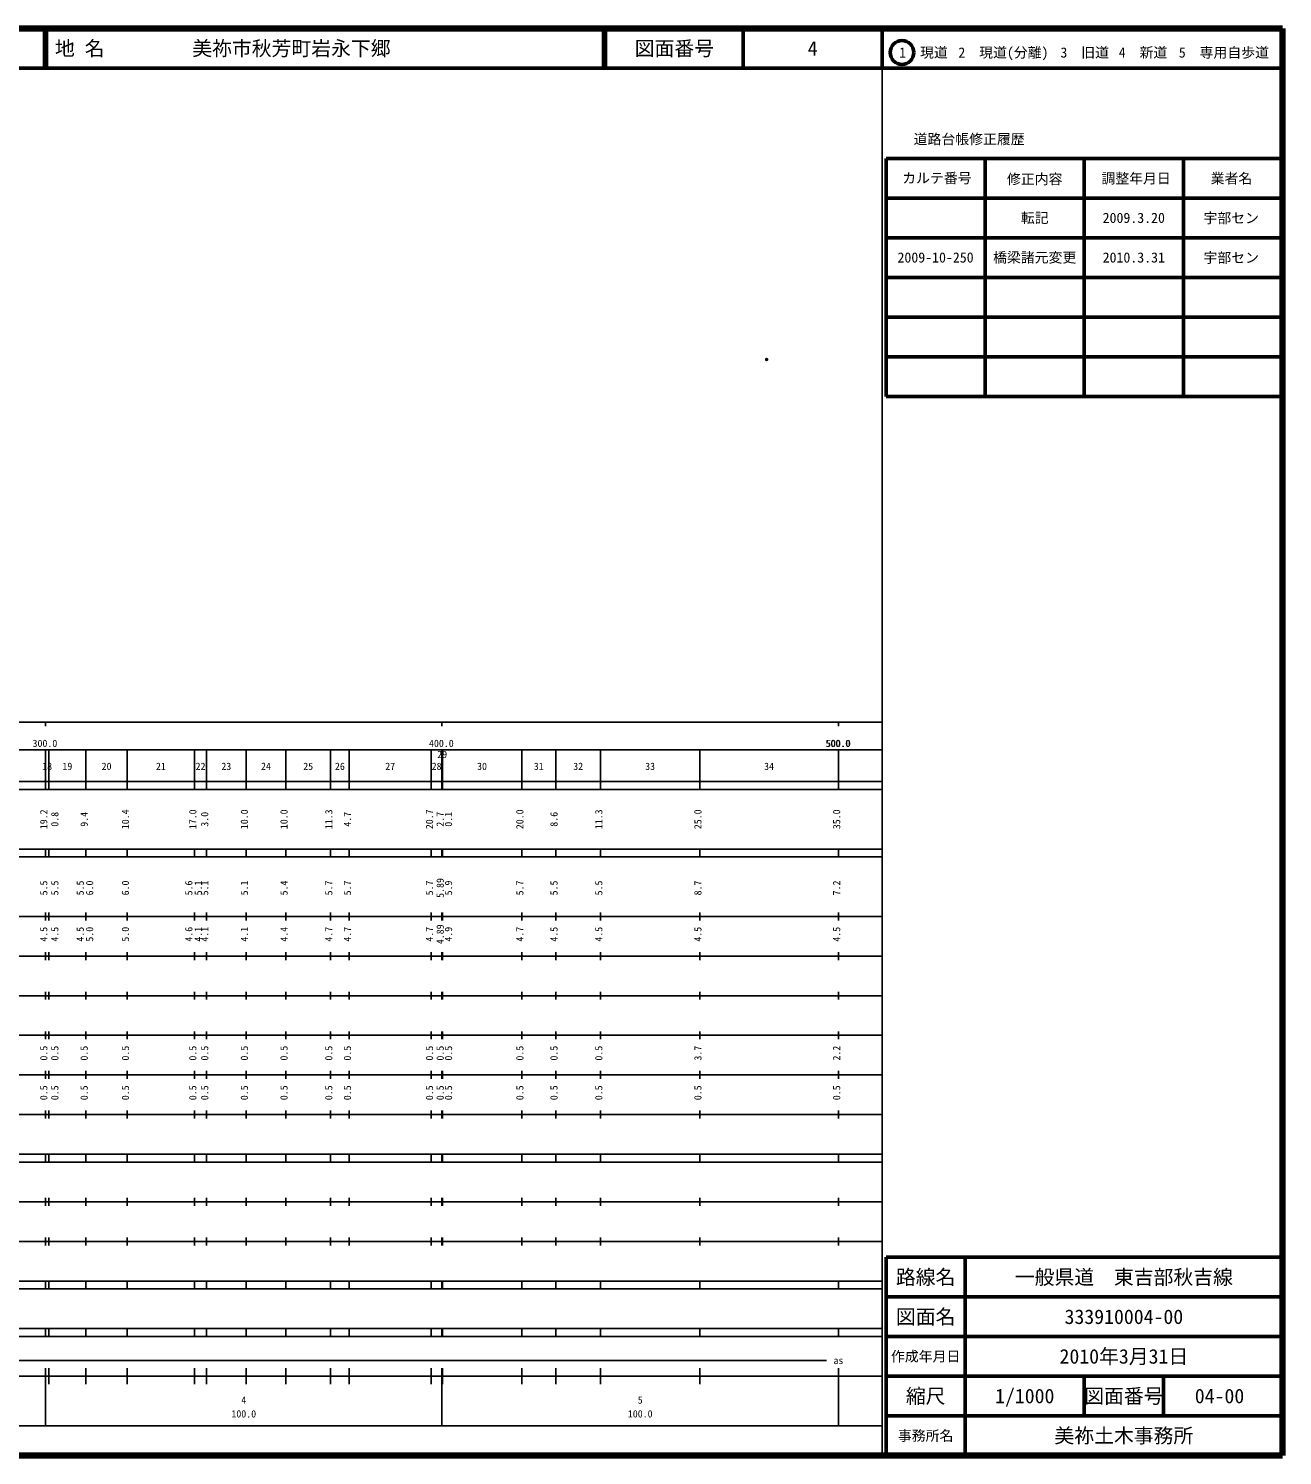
# Model space of a CAD drawing. Units: millimetres on the paper. Extents: x 40 to 680, y 20 to 380.
# Drawn here: x 363.7 to 680, y 20 to 380 of the extents above; entities that cross this region are included whole.
import ezdxf
from ezdxf.enums import TextEntityAlignment as Align

# ---------------------------------------------------------------- set-up
doc = ezdxf.new("R2010")
doc.units = ezdxf.units.MM
doc.header["$PDMODE"] = 32
doc.header["$PDSIZE"] = 0.5
doc.layers.add('S-OTRS', color=6, linetype='Continuous')
doc.layers.add('S-TTL-TXT', color=7, linetype='Continuous')
for name, color, linetype, lineweight in [('S-TTL', 2, 'Continuous', 140), ('S-TTL-BAND', 7, 'Continuous', 25), ('S-TTL-FRAM', 2, 'Continuous', 50), ('S-TTL-LINE', 7, 'Continuous', 50)]:
    doc.layers.add(name, color=color, linetype=linetype, lineweight=lineweight)
doc.styles.add('ＭＳ ゴシック', font='')
doc.styles.get('ＭＳ ゴシック').set_extended_font_data('MS Gothic')

msp = doc.modelspace()

# ---------------------------------------------------------------- linework, layer by layer
at = {"layer": 'S-OTRS'}
msp.add_point((549.895, 296.507), dxfattribs=at)
at = {"layer": 'S-TTL'}
for p, q in [((680, 380), (40, 380)), ((680, 20), (680, 380)), ((40, 20), (680, 20))]:
    msp.add_line(p, q, dxfattribs=at)
at = {"layer": 'S-TTL-BAND'}
for p, q in [((579, 20), (579, 370)), ((40, 205), (579, 205)), ((368, 205), (368, 204)), ((468, 205), (468, 204)), ((568, 205), (568, 204)), ((68, 198), (579, 198)), ((368, 188), (368, 198)), ((368.8, 188), (368.8, 198)), ((378.2, 188), (378.2, 198)), ((388.6, 188), (388.6, 198)), ((405.6, 188), (405.6, 198)), ((408.6, 188), (408.6, 198)), ((418.6, 188), (418.6, 198)), ((428.6, 188), (428.6, 198)), ((439.9, 188), (439.9, 198)), ((444.6, 188), (444.6, 198)), ((465.3, 188), (465.3, 198)), ((468, 188), (468, 198)), ((468.1, 188), (468.1, 198)), ((488.1, 188), (488.1, 198)), ((496.7, 188), (496.7, 198)), ((508, 188), (508, 198)), ((533, 188), (533, 198)), ((568, 188), (568, 198)), ((40, 190), (579, 190)), ((40, 188), (579, 188)), ((40, 173), (579, 173)), ((368, 171), (368, 173)), ((368.8, 171), (368.8, 173)), ((378.2, 171), (378.2, 173)), ((388.6, 171), (388.6, 173)), ((405.6, 171), (405.6, 173)), ((408.6, 171), (408.6, 173)), ((418.6, 171), (418.6, 173)), ((428.6, 171), (428.6, 173)), ((439.9, 171), (439.9, 173)), ((444.6, 171), (444.6, 173)), ((465.3, 171), (465.3, 173)), ((468, 171), (468, 173)), ((468.1, 171), (468.1, 173)), ((488.1, 171), (488.1, 173)), ((496.7, 171), (496.7, 173)), ((508, 171), (508, 173)), ((533, 171), (533, 173)), ((568, 171), (568, 173)), ((40, 171), (579, 171)), ((40, 156), (579, 156)), ((368, 155), (368, 157)), ((368.8, 155), (368.8, 157)), ((378.2, 155), (378.2, 157)), ((388.6, 155), (388.6, 157)), ((405.6, 155), (405.6, 157)), ((408.6, 155), (408.6, 157)), ((418.6, 155), (418.6, 157)), ((428.6, 155), (428.6, 157)), ((439.9, 155), (439.9, 157)), ((444.6, 155), (444.6, 157)), ((465.3, 155), (465.3, 157)), ((468, 155), (468, 157)), ((468.1, 155), (468.1, 157)), ((488.1, 155), (488.1, 157)), ((496.7, 155), (496.7, 157)), ((508, 155), (508, 157)), ((533, 155), (533, 157)), ((568, 155), (568, 157)), ((46, 146), (579, 146)), ((368, 145), (368, 147)), ((368.8, 145), (368.8, 147)), ((378.2, 145), (378.2, 147)), ((388.6, 145), (388.6, 147)), ((405.6, 145), (405.6, 147)), ((408.6, 145), (408.6, 147)), ((418.6, 145), (418.6, 147)), ((428.6, 145), (428.6, 147)), ((439.9, 145), (439.9, 147)), ((444.6, 145), (444.6, 147)), ((465.3, 145), (465.3, 147)), ((468, 145), (468, 147)), ((468.1, 145), (468.1, 147)), ((488.1, 145), (488.1, 147)), ((496.7, 145), (496.7, 147)), ((508, 145), (508, 147)), ((533, 145), (533, 147)), ((568, 145), (568, 147)), ((368, 135), (368, 137)), ((368.8, 135), (368.8, 137)), ((378.2, 135), (378.2, 137)), ((388.6, 135), (388.6, 137)), ((405.6, 135), (405.6, 137)), ((408.6, 135), (408.6, 137)), ((418.6, 135), (418.6, 137)), ((428.6, 135), (428.6, 137)), ((439.9, 135), (439.9, 137)), ((444.6, 135), (444.6, 137)), ((465.3, 135), (465.3, 137)), ((468, 135), (468, 137)), ((468.1, 135), (468.1, 137)), ((488.1, 135), (488.1, 137)), ((496.7, 135), (496.7, 137)), ((508, 135), (508, 137)), ((533, 135), (533, 137)), ((568, 135), (568, 137)), ((52, 136), (579, 136)), ((46, 126), (579, 126)), ((368, 125), (368, 127)), ((368.8, 125), (368.8, 127)), ((378.2, 125), (378.2, 127)), ((388.6, 125), (388.6, 127)), ((405.6, 125), (405.6, 127)), ((408.6, 125), (408.6, 127)), ((418.6, 125), (418.6, 127)), ((428.6, 125), (428.6, 127)), ((439.9, 125), (439.9, 127)), ((444.6, 125), (444.6, 127)), ((465.3, 125), (465.3, 127)), ((468, 125), (468, 127)), ((468.1, 125), (468.1, 127)), ((488.1, 125), (488.1, 127)), ((496.7, 125), (496.7, 127)), ((508, 125), (508, 127)), ((533, 125), (533, 127)), ((568, 125), (568, 127)), ((52, 116), (579, 116)), ((368, 115), (368, 117)), ((368.8, 115), (368.8, 117)), ((378.2, 115), (378.2, 117)), ((388.6, 115), (388.6, 117)), ((405.6, 115), (405.6, 117)), ((408.6, 115), (408.6, 117)), ((418.6, 115), (418.6, 117)), ((428.6, 115), (428.6, 117)), ((439.9, 115), (439.9, 117)), ((444.6, 115), (444.6, 117)), ((465.3, 115), (465.3, 117)), ((468, 115), (468, 117)), ((468.1, 115), (468.1, 117)), ((488.1, 115), (488.1, 117)), ((496.7, 115), (496.7, 117)), ((508, 115), (508, 117)), ((533, 115), (533, 117)), ((568, 115), (568, 117)), ((46, 106), (579, 106)), ((368, 105), (368, 107)), ((368.8, 105), (368.8, 107)), ((378.2, 105), (378.2, 107)), ((388.6, 105), (388.6, 107)), ((405.6, 105), (405.6, 107)), ((408.6, 105), (408.6, 107)), ((418.6, 105), (418.6, 107)), ((428.6, 105), (428.6, 107)), ((439.9, 105), (439.9, 107)), ((444.6, 105), (444.6, 107)), ((465.3, 105), (465.3, 107)), ((468, 105), (468, 107)), ((468.1, 105), (468.1, 107)), ((488.1, 105), (488.1, 107)), ((496.7, 105), (496.7, 107)), ((508, 105), (508, 107)), ((533, 105), (533, 107)), ((568, 105), (568, 107)), ((40, 96), (579, 96)), ((40, 94), (579, 94)), ((368, 94), (368, 96)), ((368.8, 94), (368.8, 96)), ((378.2, 94), (378.2, 96)), ((388.6, 94), (388.6, 96)), ((405.6, 94), (405.6, 96)), ((408.6, 94), (408.6, 96)), ((418.6, 94), (418.6, 96)), ((428.6, 94), (428.6, 96)), ((439.9, 94), (439.9, 96)), ((444.6, 94), (444.6, 96)), ((465.3, 94), (465.3, 96)), ((468, 94), (468, 96)), ((468.1, 94), (468.1, 96)), ((488.1, 94), (488.1, 96)), ((496.7, 94), (496.7, 96)), ((508, 94), (508, 96)), ((533, 94), (533, 96)), ((568, 94), (568, 96)), ((49, 84), (579, 84)), ((368, 83), (368, 85)), ((368.8, 83), (368.8, 85)), ((378.2, 83), (378.2, 85)), ((388.6, 83), (388.6, 85)), ((405.6, 83), (405.6, 85)), ((408.6, 83), (408.6, 85)), ((418.6, 83), (418.6, 85)), ((428.6, 83), (428.6, 85)), ((439.9, 83), (439.9, 85)), ((444.6, 83), (444.6, 85)), ((465.3, 83), (465.3, 85)), ((468, 83), (468, 85)), ((468.1, 83), (468.1, 85)), ((488.1, 83), (488.1, 85)), ((496.7, 83), (496.7, 85)), ((508, 83), (508, 85)), ((533, 83), (533, 85)), ((568, 83), (568, 85)), ((40, 74), (579, 74)), ((368, 73), (368, 75)), ((368.8, 73), (368.8, 75)), ((378.2, 73), (378.2, 75)), ((388.6, 73), (388.6, 75)), ((405.6, 73), (405.6, 75)), ((408.6, 73), (408.6, 75)), ((418.6, 73), (418.6, 75)), ((428.6, 73), (428.6, 75)), ((439.9, 73), (439.9, 75)), ((444.6, 73), (444.6, 75)), ((465.3, 73), (465.3, 75)), ((468, 73), (468, 75)), ((468.1, 73), (468.1, 75)), ((488.1, 73), (488.1, 75)), ((496.7, 73), (496.7, 75)), ((508, 73), (508, 75)), ((533, 73), (533, 75)), ((568, 73), (568, 75)), ((40, 64), (579, 64)), ((40, 62), (579, 62)), ((368, 62), (368, 64)), ((368.8, 62), (368.8, 64)), ((378.2, 62), (378.2, 64)), ((388.6, 62), (388.6, 64)), ((405.6, 62), (405.6, 64)), ((408.6, 62), (408.6, 64)), ((418.6, 62), (418.6, 64)), ((428.6, 62), (428.6, 64)), ((439.9, 62), (439.9, 64)), ((444.6, 62), (444.6, 64)), ((465.3, 62), (465.3, 64)), ((468, 62), (468, 64)), ((468.1, 62), (468.1, 64)), ((488.1, 62), (488.1, 64)), ((496.7, 62), (496.7, 64)), ((508, 62), (508, 64)), ((533, 62), (533, 64)), ((568, 62), (568, 64)), ((40, 52), (579, 52)), ((368, 50), (368, 52)), ((368.8, 50), (368.8, 52)), ((378.2, 50), (378.2, 52)), ((388.6, 50), (388.6, 52)), ((405.6, 50), (405.6, 52)), ((408.6, 50), (408.6, 52)), ((418.6, 50), (418.6, 52)), ((428.6, 50), (428.6, 52)), ((439.9, 50), (439.9, 52)), ((444.6, 50), (444.6, 52)), ((465.3, 50), (465.3, 52)), ((468, 50), (468, 52)), ((468.1, 50), (468.1, 52)), ((488.1, 50), (488.1, 52)), ((496.7, 50), (496.7, 52)), ((508, 50), (508, 52)), ((533, 50), (533, 52)), ((568, 50), (568, 52)), ((40, 50), (579, 50)), ((71, 44), (565, 44)), ((40, 40), (579, 40)), ((368, 27.5), (368, 42)), ((368.8, 38), (368.8, 42)), ((378.2, 38), (378.2, 42)), ((388.6, 38), (388.6, 42)), ((405.6, 38), (405.6, 42)), ((408.6, 38), (408.6, 42)), ((418.6, 38), (418.6, 42)), ((428.6, 38), (428.6, 42)), ((439.9, 38), (439.9, 42)), ((444.6, 38), (444.6, 42)), ((465.3, 38), (465.3, 42)), ((468, 27.5), (468, 42)), ((468.1, 38), (468.1, 42)), ((488.1, 38), (488.1, 42)), ((496.7, 38), (496.7, 42)), ((508, 38), (508, 42)), ((533, 38), (533, 42)), ((568, 27.5), (568, 42)), ((68, 27.5), (579, 27.5))]:
    msp.add_line(p, q, dxfattribs=at)
at = {"layer": 'S-TTL-FRAM'}
for p, q in [((580, 347.197), (580, 287.197)), ((580, 347.197), (680, 347.197)), ((580, 287.197), (680, 287.197)), ((680, 70), (580, 70)), ((580, 70), (580, 20))]:
    msp.add_line(p, q, dxfattribs=at)
at = {"layer": 'S-TTL-LINE'}
for p, q in [((367.75, 380), (367.75, 370)), ((368.25, 380), (368.25, 370)), ((508.747, 380), (508.747, 370)), ((509.247, 380), (509.247, 370)), ((543.997, 380), (543.997, 370)), ((579, 380), (579, 370)), ((40, 370), (680, 370)), ((605, 347.197), (605, 287.197)), ((630, 347.197), (630, 287.197)), ((655, 347.197), (655, 287.197)), ((580, 337.197), (680, 337.197)), ((580, 327.197), (680, 327.197)), ((580, 317.197), (680, 317.197)), ((580, 307.197), (680, 307.197)), ((580, 297.197), (680, 297.197)), ((600, 70), (600, 20)), ((680, 60), (580, 60)), ((680, 50), (580, 50)), ((680, 40), (580, 40)), ((630, 40), (630, 30)), ((650, 40), (650, 30)), ((680, 30), (580, 30))]:
    msp.add_line(p, q, dxfattribs=at)
msp.add_circle((584.031, 373.958), 3, dxfattribs=at)

# ---------------------------------------------------------------- texts
at = {"layer": 'S-TTL-BAND', "style": 'ＭＳ ゴシック'}
for s, p in [('300.0', (367.844, 198.195)), ('400.0', (467.844, 198.195)), ('500.0', (567.844, 198.195)), ('500.0', (568, 198.195)), ('18', (368.4, 192.405)), ('19', (373.5, 192.405)), ('20', (383.4, 192.405)), ('21', (397.1, 192.405)), ('22', (407.1, 192.405)), ('23', (413.6, 192.405)), ('24', (423.6, 192.405)), ('25', (434.25, 192.405)), ('26', (442.25, 192.405)), ('27', (454.95, 192.405)), ('28', (466.65, 192.405)), ('29', (468.05, 195.405)), ('30', (478.1, 192.405)), ('31', (492.4, 192.405)), ('32', (502.35, 192.405)), ('33', (520.5, 192.405)), ('34', (550.5, 192.405)), ('as', (568, 42.5)), ('4', (418, 32.523)), ('5', (518, 32.523)), ('100.0', (418, 29.033)), ('100.0', (518, 29.033))]:
    msp.add_text(s, height=1.833, dxfattribs=at).set_placement(p, align=Align.BOTTOM_CENTER)
for s, p in [('19.2', (369, 180.5)), ('0.8', (371.8, 180.5)), ('9.4', (379.2, 180.5)), ('10.4', (389.6, 180.5)), ('17.0', (406.6, 180.5)), ('3.0', (409.6, 180.5)), ('10.0', (419.6, 180.5)), ('10.0', (429.6, 180.5)), ('11.3', (440.9, 180.5)), ('4.7', (445.6, 180.5)), ('20.7', (466.3, 180.5)), ('2.7', (469, 180.5)), ('0.1', (471.1, 180.5)), ('20.0', (489.1, 180.5)), ('8.6', (497.7, 180.5)), ('11.3', (509, 180.5)), ('25.0', (534, 180.5)), ('35.0', (569, 180.5)), ('5.5', (369, 163.174)), ('5.5', (371.8, 163.174)), ('5.5', (378.2, 163.174)), ('6.0', (380.57, 163.174)), ('6.0', (389.6, 163.174)), ('5.6', (405.6, 163.174)), ('5.1', (407.97, 163.174)), ('5.1', (409.6, 163.174)), ('5.1', (419.6, 163.174)), ('5.4', (429.6, 163.174)), ('5.7', (440.9, 163.174)), ('5.7', (445.6, 163.174)), ('5.7', (466.3, 163.174)), ('5.89', (469, 163.174)), ('5.9', (471.1, 163.174)), ('5.7', (489.1, 163.174)), ('5.5', (497.7, 163.174)), ('5.5', (509, 163.174)), ('8.7', (534, 163.174)), ('7.2', (569, 163.174)), ('4.5', (369, 151.5)), ('4.5', (371.8, 151.5)), ('4.5', (378.2, 151.5)), ('5.0', (380.57, 151.5)), ('5.0', (389.6, 151.5)), ('4.6', (405.6, 151.5)), ('4.1', (407.97, 151.5)), ('4.1', (409.6, 151.5)), ('4.1', (419.6, 151.5)), ('4.4', (429.6, 151.5)), ('4.7', (440.9, 151.5)), ('4.7', (445.6, 151.5)), ('4.7', (466.3, 151.5)), ('4.89', (469, 151.5)), ('4.9', (471.1, 151.5)), ('4.7', (489.1, 151.5)), ('4.5', (497.7, 151.5)), ('4.5', (509, 151.5)), ('4.5', (534, 151.5)), ('4.5', (569, 151.5)), ('0.5', (369, 121.5)), ('0.5', (371.8, 121.5)), ('0.5', (379.2, 121.5)), ('0.5', (389.6, 121.5)), ('0.5', (406.6, 121.5)), ('0.5', (409.6, 121.5)), ('0.5', (419.6, 121.5)), ('0.5', (429.6, 121.5)), ('0.5', (440.9, 121.5)), ('0.5', (445.6, 121.5)), ('0.5', (466.3, 121.5)), ('0.5', (469, 121.5)), ('0.5', (471.1, 121.5)), ('0.5', (489.1, 121.5)), ('0.5', (497.7, 121.5)), ('0.5', (509, 121.5)), ('3.7', (534, 121.5)), ('2.2', (569, 121.5)), ('0.5', (369, 111.5)), ('0.5', (371.8, 111.5)), ('0.5', (379.2, 111.5)), ('0.5', (389.6, 111.5)), ('0.5', (406.6, 111.5)), ('0.5', (409.6, 111.5)), ('0.5', (419.6, 111.5)), ('0.5', (429.6, 111.5)), ('0.5', (440.9, 111.5)), ('0.5', (445.6, 111.5)), ('0.5', (466.3, 111.5)), ('0.5', (469, 111.5)), ('0.5', (471.1, 111.5)), ('0.5', (489.1, 111.5)), ('0.5', (497.7, 111.5)), ('0.5', (509, 111.5)), ('0.5', (534, 111.5)), ('0.5', (569, 111.5))]:
    msp.add_text(s, height=1.833, rotation=90, dxfattribs=at).set_placement(p, align=Align.BOTTOM_CENTER)
at = {"layer": 'S-TTL-TXT', "style": 'ＭＳ ゴシック'}
for s, p in [('地 名', (370.38, 375)), ('美祢市秋芳町岩永下郷', (405.024, 375))]:
    msp.add_text(s, height=3.666, dxfattribs=at).set_placement(p, align=Align.MIDDLE_LEFT)
for s, height, p in [('図面番号', 3.666, (526.622, 375)), ('4', 3.666, (561.497, 375)), ('1\u3000現道', 2.566, (589.448, 373.958)), ('2\u3000現道(分離)', 2.566, (609.619, 373.958)), ('3\u3000旧道', 2.566, (630.121, 373.958)), ('4\u3000新道', 2.566, (644.824, 373.958)), ('5\u3000専用自歩道', 2.566, (665.228, 373.958)), ('道路台帳修正履歴', 2.566, (600.968, 352.113)), ('カルテ番号', 2.566, (592.839, 342.277)), ('修正内容', 2.566, (617.509, 342.023)), ('調整年月日', 2.566, (643.089, 342.197)), ('業者名', 2.566, (667.134, 342.197)), ('転記', 2.566, (617.5, 332.245)), ('2009.3.20', 2.566, (642.5, 332.245)), ('宇部セン', 2.566, (667.077, 332.189)), ('2009-10-250', 2.566, (592.5, 322.245)), ('橋梁諸元変更', 2.566, (617.5, 322.245)), ('2010.3.31', 2.566, (642.5, 322.245)), ('宇部セン', 2.566, (667.077, 322.189)), ('路線名', 3.666, (590, 65)), ('路線名', 3.666, (590, 65)), ('一般県道\u3000東吉部秋吉線', 3.666, (640, 65)), ('図面名', 3.666, (590, 55)), ('図面名', 3.666, (590, 55)), ('333910004-00', 3.666, (640, 55)), ('2010年3月31日', 3.666, (640, 45)), ('作成年月日', 2.566, (590, 45)), ('作成年月日', 2.566, (590, 45)), ('縮尺', 3.666, (590, 35)), ('縮尺', 3.666, (590, 35)), ('1/1000', 3.666, (615, 35)), ('図面番号', 3.666, (640, 35)), ('図面番号', 3.666, (640, 35)), ('04-00', 3.666, (664.125, 35)), ('事務所名', 2.566, (590, 25)), ('事務所名', 2.566, (590, 25)), ('美祢土木事務所', 3.666, (640, 25))]:
    msp.add_text(s, height=height, dxfattribs=at).set_placement(p, align=Align.MIDDLE_CENTER)

doc.saveas('drawing.dxf')
